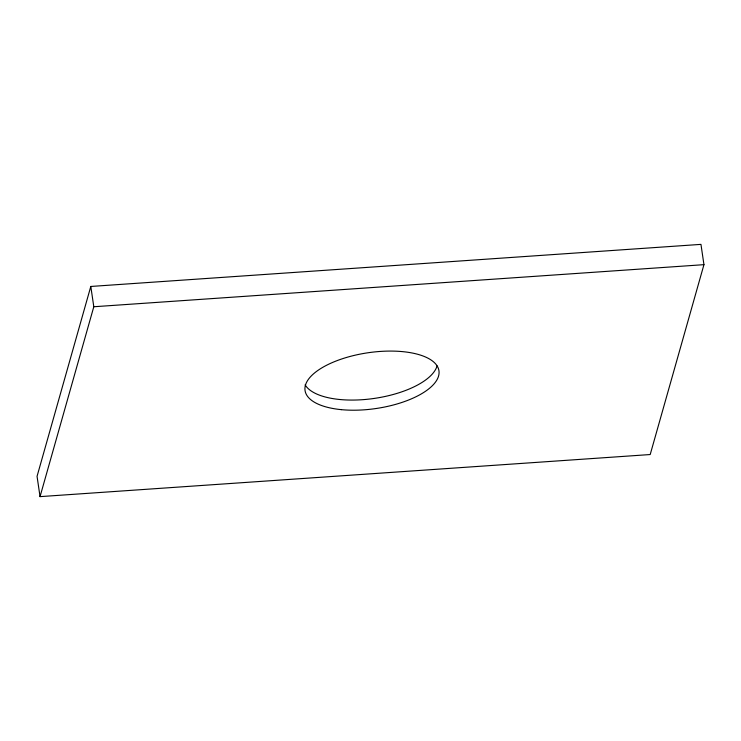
<?xml version="1.0" encoding="UTF-8"?>
<svg xmlns="http://www.w3.org/2000/svg" width="741" height="741" viewBox="0 0 741 741"><rect width="100%" height="100%" fill="white"/><g stroke="black" fill="none" stroke-linecap="round" stroke-linejoin="round"><path stroke-width="1.11" d="M90.8 286.461L37.05 476.333L40.042 496.627L650.2 454.539L703.95 264.667L700.958 244.373L90.8 286.461L93.801 306.746L40.042 496.627M93.801 306.746L703.95 264.667M437.06 365.906A67.672 28.167 -8.4 0 1 373.918 398.473A67.672 28.167 -8.4 0 1 305.125 384.801M341.462 409.662A67.672 28.167 -8.4 0 0 438.987 371.056A67.672 28.167 -8.4 0 0 335.553 361.219A67.672 28.167 -8.4 0 0 341.462 409.662"/></g></svg>
